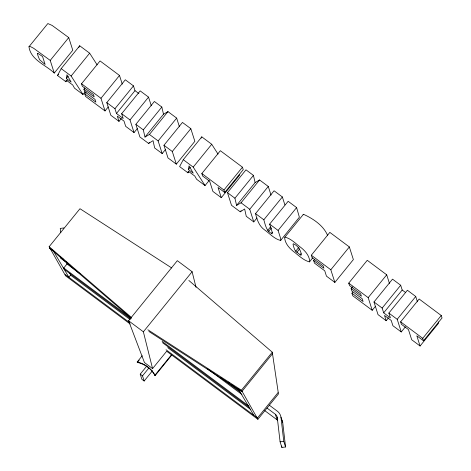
<?xml version="1.0" encoding="UTF-8"?>
<svg xmlns="http://www.w3.org/2000/svg" width="471" height="471" viewBox="0 0 471 471"><rect width="100%" height="100%" fill="white"/><g stroke="black" fill="none" stroke-linecap="round" stroke-linejoin="round"><path stroke-width="0.71" d="M97.144 64.88L89.649 53.188L79.717 45.781L61.195 68.607L57.527 75.501L65.881 81.736L66.152 80.094L72.722 84.992L74.536 88.195L82.961 94.477L85.28 91.627M218.044 154.117L211.732 144.273L201.8 136.861L183.278 159.687L179.604 166.581L187.958 172.816L188.235 171.173L194.8 176.077L196.619 179.274L205.044 185.562L209.212 180.428M66.329 78.486L66.959 74.754L71.133 82.072L66.329 78.486L68.183 76.202M188.412 169.566L189.042 165.833L193.216 173.151L188.412 169.566L190.26 167.287M78.716 47.659L79.717 45.781M201.129 138.115L201.8 136.861M280.598 240.463L280.857 240.022L280.257 237.231L278.084 230.425L269.636 224.119L288.158 201.294L296.606 207.599L299.379 217.196L280.598 240.463C274.434 239.015 269.771 233.575 264.684 229.989C259.174 226.198 257.025 219.833 255.547 213.61L274.069 190.784L282.359 196.966L284.884 204.885M309.447 261.888L309.759 261.411C309.353 255.724 305.42 251.161 301.163 247.722C296.029 243.972 291.219 238.691 284.937 237.107L284.614 237.578C285.02 243.272 288.976 247.817 293.215 251.267C298.349 255.017 303.177 260.298 309.447 261.888L312.685 257.896M303.136 214.747L303.459 214.281C312.944 218.556 323.553 225.503 327.681 235.6M28.966 46.747L47.848 23.55L52.128 25.428L68.742 37.586L72.775 50.232L54.253 73.058C45.852 64.933 30.662 59.952 28.966 46.747L30.067 46.417L33.606 48.254L50.22 60.418L54.253 73.058M50.22 60.418L68.742 37.586M57.527 75.501L58.451 74.359M65.881 81.736L67.271 80.023M82.961 94.477L71.127 76.019L89.649 53.188M84.839 88.053L83.909 89.196L94.194 96.867L93.452 94.541L82.313 86.228L81.53 83.773L100.052 60.947L119.499 75.46L122.26 84.109M108.253 106.935L105.009 110.932L85.563 96.42L84.745 93.847L86.134 92.139M105.009 110.932L100.977 98.286L119.499 75.46M121.3 118.498L118.986 121.353L110.815 115.26L106.782 102.613L125.304 79.787L133.47 85.881L134.994 90.662L138.91 93.582M151.297 105.769L148.536 97.12L140.175 90.885L121.653 113.717L123.178 118.492L116.472 113.487L114.948 108.713L133.47 85.881M116.472 113.487L134.994 90.662M137.291 128.595L134.047 132.592L130.014 119.946L148.536 97.12M135.86 124.315L154.382 101.483L161.83 107.041L163.508 114.235L144.986 137.067L143.308 129.872L135.86 124.315L139.893 136.955L148.624 143.467L153.04 140.641L154.659 147.971L162.177 153.581L165.415 149.584M143.308 129.872L161.83 107.041M130.226 324.042L65.581 275.812L49.137 246.716L79.97 208.712L171.703 267.958M144.986 137.067L149.437 134.441L167.959 111.615L176.66 118.109L179.422 126.758M148.624 143.467L149.548 142.324M162.177 153.581L158.138 140.935L176.66 118.109M130.732 318.955L64.186 269.306L63.768 267.999L67.017 263.995L66.387 262.023M163.943 145.262L182.465 122.436L190.82 128.671L194.853 141.312L176.331 164.144L167.976 157.909L163.943 145.262L172.298 151.497L176.331 164.144M69.949 273.18L70.573 275.152L68.86 277.26L53.252 250.784L49.555 248.023L131.321 318.331M172.298 151.497L190.82 128.671M187.958 172.816L188.889 171.674M205.044 185.562L193.21 167.099L211.732 144.273M221.288 197.685L212.91 191.432L209.66 181.241L202.624 175.995L201.841 173.54L220.363 150.714L242.459 167.199L243.242 169.654L224.72 192.48L218.038 187.493L221.288 197.685L239.81 174.853M224.72 192.48L223.937 190.025L242.459 167.199M227.469 192.657L245.992 169.831L253.439 175.389L255.117 182.583L236.595 205.409L234.917 198.214L227.469 192.657L231.502 205.303L240.228 211.815L244.649 208.989L246.262 216.313L253.781 221.923L257.025 217.932M188.847 280.457L272.285 352.196L278.449 393.956L257.896 419.296L166.669 351.231L152.575 368.605L144.438 362.535L128.571 320.763L177.32 260.681L192.115 271.72L196.013 287.292M234.917 198.214L253.439 175.389M236.595 205.409L241.046 202.789L259.568 179.963L268.27 186.451L271.031 195.106M240.228 211.815L241.152 210.672M152.575 368.605L143.367 331.802L192.115 271.72M253.781 221.923L249.748 209.283L268.27 186.451M171.727 355.134L155.083 375.646A27.824 26.635 -17.7 0 0 149.207 368.346L146.169 366.079A27.824 26.635 -17.7 0 0 137.344 362.411L137.202 361.958L142.254 355.735M137.344 362.411L139.192 360.132M269.636 224.119L272.167 232.044L272.238 233.793C266.445 231.626 265.344 225.008 263.837 219.792L282.359 196.966M152.474 370.754L144.161 381.01L141.877 379.302L140.228 374.145L146.558 366.35M144.161 381.01L142.513 375.852L148.842 368.051M267.693 230.39L270.472 226.969M268.682 231.385L271.461 227.958M155.083 375.646L154.935 375.193L171.473 354.816M271.455 233.451L272.379 232.309M278.084 230.425L296.606 207.599M284.937 237.107L303.459 214.281M295.682 251.208L294.84 249.895A184.773 30.173 39.1 0 1 293.033 244.225L293.309 243.748C297.855 245.621 300.751 249.936 301.358 254.746L301.087 255.235L300.162 254.84L295.682 251.208L298.926 247.216M296.848 252.374L299.627 248.947M300.162 254.84L301.087 253.698M313.651 260.581L323.93 268.252L323.2 265.95L312.102 257.678L311.319 255.223L329.841 232.391L349.341 246.939L353.374 259.58L334.852 282.412L326.45 276.141L324.743 270.796L314.463 263.124L313.651 260.581L314.575 259.439M334.852 282.412L330.819 269.765L349.341 246.939M257.896 419.296L241.446 390.2L272.285 352.196M148.901 331.466L241.864 391.507L272.703 353.503M352.508 286.839L351.119 288.552L361.398 296.224L360.656 293.898L349.517 285.591L348.734 283.136L367.256 260.304L386.709 274.817L389.464 283.471M375.458 306.291L372.22 310.289L352.767 295.776L351.949 293.209L352.873 292.067M278.031 392.649L257.478 417.983L166.033 349.759M372.22 310.289L368.187 297.643L386.709 274.817M388.504 317.86L386.191 320.716L378.019 314.616L373.986 301.976L392.508 279.144L400.68 285.243L402.205 290.018L405.555 292.52M417.441 301.805L415.74 296.483L407.386 290.248L388.863 313.074L390.388 317.854L383.682 312.85L382.158 308.069L400.68 285.243M383.682 312.85L402.205 290.018M405.419 326.815L401.251 331.949L397.218 319.309L415.74 296.483M420.073 345.997L411.695 339.744L408.445 329.553L401.416 324.307L400.633 321.852L419.155 299.026L441.245 315.511L442.033 317.966L423.511 340.792L416.823 335.805L420.073 345.997L438.601 323.165L438.165 321.811M423.511 340.792L422.723 338.337L441.245 315.511M163.508 114.235L167.959 111.615M255.117 182.583L259.568 179.963M63.938 227.929L60.259 228.417L60.759 232.692M280.092 441.839L283.772 441.351L285.561 446.961L281.882 447.45L280.092 441.839L277.272 417.63A5.063 4.845 -17.7 0 0 275.329 414.25L267.016 408.051M147.865 329.759L241.446 390.2M61.195 68.607L71.127 76.019M81.53 83.773L100.977 98.286M106.782 102.613L114.948 108.713M121.653 113.717L130.014 119.946M149.437 134.441L158.138 140.935M183.278 159.687L193.21 167.099M201.841 173.54L223.937 190.025M241.046 202.789L249.748 209.283M255.547 213.61L263.837 219.792M311.319 255.223L330.819 269.765M348.734 283.136L368.187 297.643M373.986 301.976L382.158 308.069M388.863 313.074L397.218 319.309M400.633 321.852L422.723 338.337M84.745 93.847L95.884 102.16L95.001 99.405L84.721 91.733L83.909 89.196M351.949 293.209L363.088 301.522L362.211 298.761L351.925 291.09L351.119 288.552M134.047 132.592L125.692 126.358L124.014 121.112L117.308 116.107L118.986 121.353M401.251 331.949L392.896 325.72L391.224 320.468L384.519 315.464L386.191 320.716M269.33 405.201L277.637 411.401A10.215 9.779 -17.7 0 1 280.957 417.141L282.747 422.752L285.561 446.961M241.864 391.507L238.167 388.746L253.781 415.228M63.149 259.044L60.206 256.842L60.624 258.155L70.044 265.179M228.046 382.063L229.813 383.382M230.99 384.265L239.233 390.412M220.734 377.607L240.157 392.102M264.755 410.635L277.119 419.861A5.063 4.845 -17.7 0 1 277.566 420.226M67.017 263.995L79.97 273.663M207.175 368.563L241.923 394.492M63.768 267.999L130.903 318.09M162.112 341.375L248.682 405.967L249.1 407.274L162.53 342.682M70.573 275.152L130.055 319.526M167.747 347.645L250.784 409.599M128.571 320.763L143.367 331.802M65.163 274.505L129.519 322.517M140.228 374.145L142.513 375.852M49.137 246.716L131.462 317.501M277.272 417.63L277.672 418.878M275.329 414.25L277.119 419.861M280.957 417.141L283.772 441.351M281.717 446.025L281.882 447.45M281.317 419.113A10.215 9.779 -17.7 0 1 282.747 422.752M137.202 361.958A27.824 26.635 -17.7 0 1 154.935 375.193M37.792 53.335L37.427 53.641L37.945 55.649L39.546 59.67L45.116 64.486L42.567 56.502L37.792 53.335"/></g></svg>
